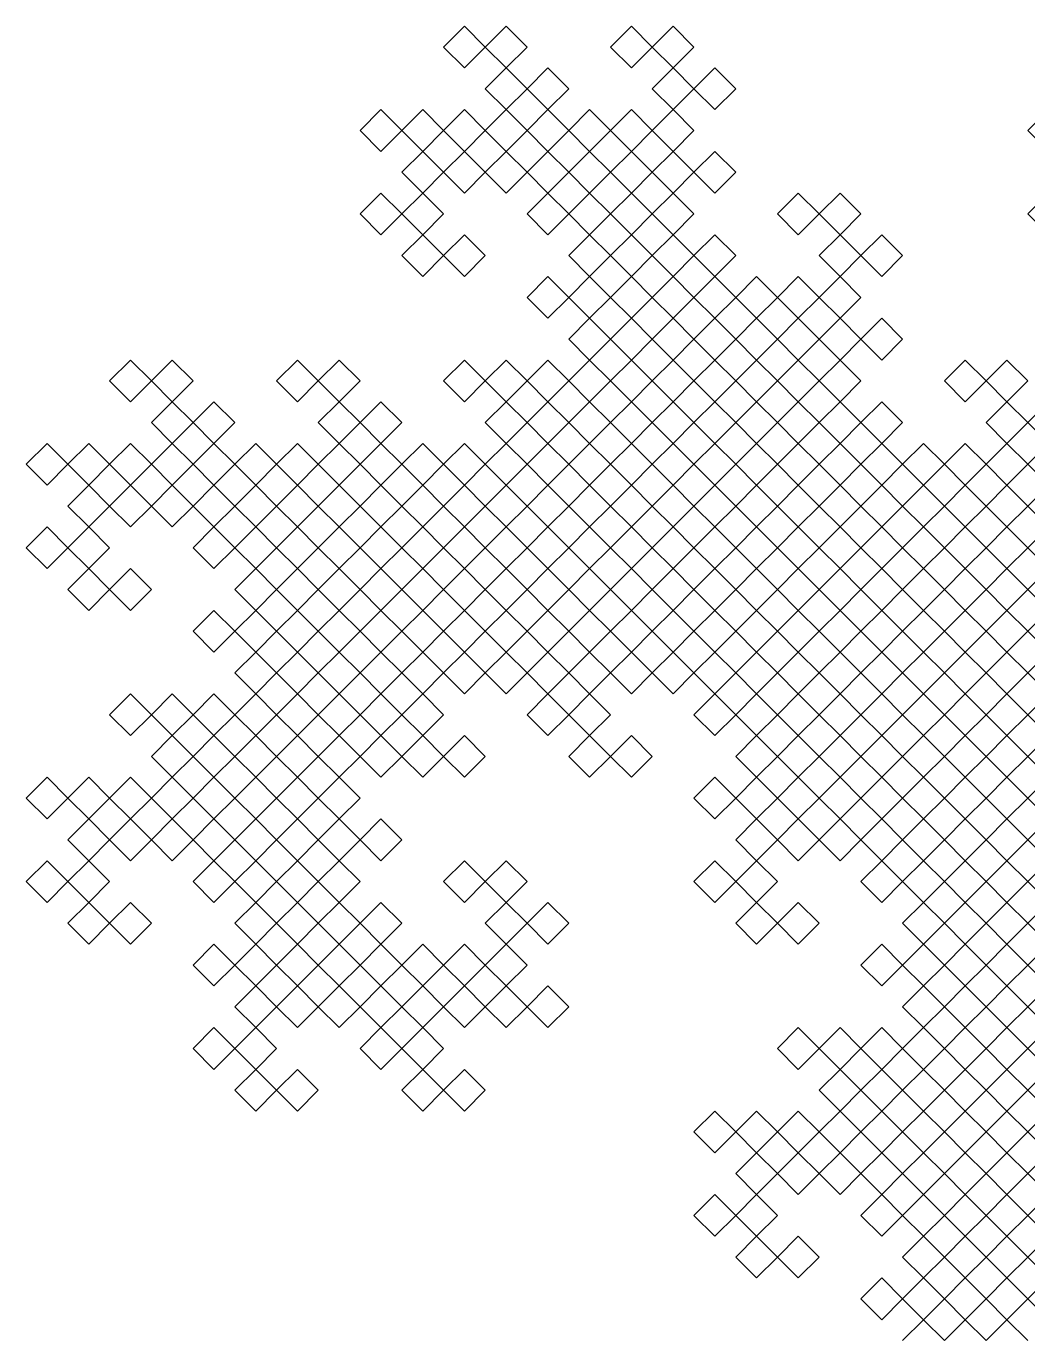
# Model space of a CAD drawing. Header units: metres. Extents: x -0.66 to 2.33, y -0.66 to 1.33.
# Drawn here: x 0.8359 to 1.2109, y 0.8381 to 1.3281 of the extents above; entities that cross this region are included whole.
import ezdxf

# ---------------------------------------------------------------- set-up
doc = ezdxf.new("R2010")
doc.units = ezdxf.units.M

msp = doc.modelspace()

# ---------------------------------------------------------------- linework, layer by layer
at = {"color": 6}
for points in [[(1.21875, 0.95312), (1.21094, 0.96094), (1.20312, 0.95312), (1.19531, 0.96094), (1.20312, 0.96875), (1.19531, 0.97656), (1.1875, 0.96875), (1.19531, 0.96094), (1.1875, 0.95312), (1.17969, 0.96094), (1.17188, 0.95312), (1.17969, 0.94531), (1.17188, 0.9375), (1.17969, 0.92969), (1.1875, 0.9375), (1.19531, 0.92969), (1.1875, 0.92188), (1.17969, 0.92969), (1.17188, 0.92188), (1.16406, 0.92969), (1.17188, 0.9375), (1.16406, 0.94531), (1.15625, 0.9375), (1.14844, 0.94531), (1.15625, 0.95312), (1.16406, 0.94531), (1.17188, 0.95312), (1.16406, 0.96094), (1.17188, 0.96875), (1.16406, 0.97656), (1.15625, 0.96875), (1.14844, 0.97656), (1.15625, 0.98438), (1.16406, 0.97656), (1.17188, 0.98438), (1.17969, 0.97656), (1.17188, 0.96875), (1.17969, 0.96094), (1.1875, 0.96875), (1.17969, 0.97656), (1.1875, 0.98438), (1.19531, 0.97656), (1.20312, 0.98438), (1.19531, 0.99219), (1.20312, 1), (1.19531, 1.00781), (1.1875, 1), (1.19531, 0.99219), (1.1875, 0.98438), (1.17969, 0.99219), (1.17188, 0.98438), (1.16406, 0.99219), (1.17188, 1), (1.16406, 1.00781), (1.15625, 1), (1.14844, 1.00781), (1.15625, 1.01562), (1.16406, 1.00781), (1.17188, 1.01562), (1.16406, 1.02344), (1.17188, 1.03125), (1.16406, 1.03906), (1.15625, 1.03125), (1.16406, 1.02344), (1.15625, 1.01562), (1.14844, 1.02344), (1.14062, 1.01562), (1.13281, 1.02344), (1.14062, 1.03125), (1.13281, 1.03906), (1.125, 1.03125), (1.13281, 1.02344), (1.125, 1.01562), (1.11719, 1.02344), (1.10938, 1.01562), (1.11719, 1.00781), (1.10938, 1), (1.11719, 0.99219), (1.125, 1), (1.13281, 0.99219), (1.125, 0.98438), (1.11719, 0.99219), (1.10938, 0.98438), (1.10156, 0.99219), (1.10938, 1), (1.10156, 1.00781), (1.09375, 1), (1.08594, 1.00781), (1.09375, 1.01562), (1.10156, 1.00781), (1.10938, 1.01562), (1.10156, 1.02344), (1.10938, 1.03125), (1.10156, 1.03906), (1.09375, 1.03125), (1.08594, 1.03906), (1.09375, 1.04688), (1.10156, 1.03906), (1.10938, 1.04688), (1.11719, 1.03906), (1.10938, 1.03125), (1.11719, 1.02344), (1.125, 1.03125), (1.11719, 1.03906), (1.125, 1.04688), (1.13281, 1.03906), (1.14062, 1.04688), (1.13281, 1.05469), (1.14062, 1.0625), (1.13281, 1.07031), (1.125, 1.0625), (1.11719, 1.07031), (1.125, 1.07812), (1.13281, 1.07031), (1.14062, 1.07812), (1.14844, 1.07031), (1.14062, 1.0625), (1.14844, 1.05469), (1.15625, 1.0625), (1.16406, 1.05469), (1.15625, 1.04688), (1.14844, 1.05469), (1.14062, 1.04688), (1.14844, 1.03906), (1.14062, 1.03125), (1.14844, 1.02344), (1.15625, 1.03125), (1.14844, 1.03906), (1.15625, 1.04688), (1.16406, 1.03906), (1.17188, 1.04688), (1.17969, 1.03906), (1.17188, 1.03125), (1.17969, 1.02344), (1.1875, 1.03125), (1.17969, 1.03906), (1.1875, 1.04688), (1.19531, 1.03906), (1.20312, 1.04688), (1.19531, 1.05469), (1.20312, 1.0625), (1.19531, 1.07031), (1.1875, 1.0625), (1.19531, 1.05469), (1.1875, 1.04688), (1.17969, 1.05469), (1.17188, 1.04688), (1.16406, 1.05469), (1.17188, 1.0625), (1.16406, 1.07031), (1.15625, 1.0625), (1.14844, 1.07031), (1.15625, 1.07812), (1.16406, 1.07031), (1.17188, 1.07812), (1.16406, 1.08594), (1.17188, 1.09375), (1.16406, 1.10156), (1.15625, 1.09375), (1.14844, 1.10156), (1.15625, 1.10938), (1.16406, 1.10156), (1.17188, 1.10938), (1.17969, 1.10156), (1.17188, 1.09375), (1.17969, 1.08594), (1.1875, 1.09375), (1.17969, 1.10156), (1.1875, 1.10938), (1.19531, 1.10156), (1.20312, 1.10938), (1.19531, 1.11719), (1.20312, 1.125), (1.19531, 1.13281), (1.1875, 1.125), (1.19531, 1.11719), (1.1875, 1.10938), (1.17969, 1.11719), (1.17188, 1.10938), (1.16406, 1.11719), (1.17188, 1.125), (1.16406, 1.13281), (1.15625, 1.125), (1.14844, 1.13281), (1.15625, 1.14062), (1.16406, 1.13281), (1.17188, 1.14062), (1.16406, 1.14844), (1.17188, 1.15625), (1.16406, 1.16406), (1.15625, 1.15625), (1.16406, 1.14844), (1.15625, 1.14062), (1.14844, 1.14844), (1.14062, 1.14062), (1.13281, 1.14844), (1.14062, 1.15625), (1.13281, 1.16406), (1.125, 1.15625), (1.13281, 1.14844), (1.125, 1.14062), (1.11719, 1.14844), (1.10938, 1.14062), (1.11719, 1.13281), (1.10938, 1.125), (1.11719, 1.11719), (1.125, 1.125), (1.11719, 1.13281), (1.125, 1.14062), (1.13281, 1.13281), (1.14062, 1.14062), (1.14844, 1.13281), (1.14062, 1.125), (1.14844, 1.11719), (1.15625, 1.125), (1.16406, 1.11719), (1.15625, 1.10938), (1.14844, 1.11719), (1.14062, 1.10938), (1.14844, 1.10156), (1.14062, 1.09375), (1.14844, 1.08594), (1.15625, 1.09375), (1.16406, 1.08594), (1.15625, 1.07812), (1.14844, 1.08594), (1.14062, 1.07812), (1.13281, 1.08594), (1.14062, 1.09375), (1.13281, 1.10156), (1.125, 1.09375), (1.13281, 1.08594), (1.125, 1.07812), (1.11719, 1.08594), (1.10938, 1.07812), (1.11719, 1.07031), (1.10938, 1.0625), (1.11719, 1.05469), (1.125, 1.0625), (1.13281, 1.05469), (1.125, 1.04688), (1.11719, 1.05469), (1.10938, 1.04688), (1.10156, 1.05469), (1.10938, 1.0625), (1.10156, 1.07031), (1.09375, 1.0625), (1.08594, 1.07031), (1.09375, 1.07812), (1.10156, 1.07031), (1.10938, 1.07812), (1.10156, 1.08594), (1.10938, 1.09375), (1.10156, 1.10156), (1.09375, 1.09375), (1.10156, 1.08594), (1.09375, 1.07812), (1.08594, 1.08594), (1.07812, 1.07812), (1.07031, 1.08594), (1.07812, 1.09375), (1.07031, 1.10156), (1.0625, 1.09375), (1.07031, 1.08594), (1.0625, 1.07812), (1.05469, 1.08594), (1.04688, 1.07812), (1.05469, 1.07031), (1.04688, 1.0625), (1.05469, 1.05469), (1.0625, 1.0625), (1.07031, 1.05469), (1.0625, 1.04688), (1.05469, 1.05469), (1.04688, 1.04688), (1.03906, 1.05469), (1.04688, 1.0625), (1.03906, 1.07031), (1.03125, 1.0625), (1.02344, 1.07031), (1.03125, 1.07812), (1.03906, 1.07031), (1.04688, 1.07812), (1.03906, 1.08594), (1.04688, 1.09375), (1.03906, 1.10156), (1.03125, 1.09375), (1.02344, 1.10156), (1.03125, 1.10938), (1.03906, 1.10156), (1.04688, 1.10938), (1.05469, 1.10156), (1.04688, 1.09375), (1.05469, 1.08594), (1.0625, 1.09375), (1.05469, 1.10156), (1.0625, 1.10938), (1.07031, 1.10156), (1.07812, 1.10938), (1.07031, 1.11719), (1.07812, 1.125), (1.07031, 1.13281), (1.0625, 1.125), (1.07031, 1.11719), (1.0625, 1.10938), (1.05469, 1.11719), (1.04688, 1.10938), (1.03906, 1.11719), (1.04688, 1.125), (1.03906, 1.13281), (1.03125, 1.125), (1.02344, 1.13281), (1.03125, 1.14062), (1.03906, 1.13281), (1.04688, 1.14062), (1.03906, 1.14844), (1.04688, 1.15625), (1.03906, 1.16406), (1.03125, 1.15625), (1.03906, 1.14844), (1.03125, 1.14062), (1.02344, 1.14844), (1.01562, 1.14062), (1.00781, 1.14844), (1.01562, 1.15625), (1.00781, 1.16406), (1, 1.15625), (1.00781, 1.14844), (1, 1.14062), (0.99219, 1.14844), (0.98438, 1.14062), (0.99219, 1.13281), (0.98438, 1.125), (0.99219, 1.11719), (1, 1.125), (0.99219, 1.13281), (1, 1.14062), (1.00781, 1.13281), (1.01562, 1.14062), (1.02344, 1.13281), (1.01562, 1.125), (1.02344, 1.11719), (1.03125, 1.125), (1.03906, 1.11719), (1.03125, 1.10938), (1.02344, 1.11719), (1.01562, 1.10938), (1.02344, 1.10156), (1.01562, 1.09375), (1.02344, 1.08594), (1.03125, 1.09375), (1.03906, 1.08594), (1.03125, 1.07812), (1.02344, 1.08594), (1.01562, 1.07812), (1.00781, 1.08594), (1.01562, 1.09375), (1.00781, 1.10156), (1, 1.09375), (1.00781, 1.08594), (1, 1.07812), (0.99219, 1.08594), (0.98438, 1.07812), (0.99219, 1.07031), (0.98438, 1.0625), (0.99219, 1.05469), (1, 1.0625), (1.00781, 1.05469), (1, 1.04688), (0.99219, 1.05469), (0.98438, 1.04688), (0.97656, 1.05469), (0.98438, 1.0625), (0.97656, 1.07031), (0.96875, 1.0625), (0.96094, 1.07031), (0.96875, 1.07812), (0.97656, 1.07031), (0.98438, 1.07812), (0.97656, 1.08594), (0.98438, 1.09375), (0.97656, 1.10156), (0.96875, 1.09375), (0.97656, 1.08594), (0.96875, 1.07812), (0.96094, 1.08594), (0.95312, 1.07812), (0.94531, 1.08594), (0.95312, 1.09375), (0.94531, 1.10156), (0.9375, 1.09375), (0.94531, 1.08594), (0.9375, 1.07812), (0.92969, 1.08594), (0.92188, 1.07812), (0.92969, 1.07031), (0.92188, 1.0625), (0.92969, 1.05469), (0.9375, 1.0625), (0.92969, 1.07031), (0.9375, 1.07812), (0.94531, 1.07031), (0.95312, 1.07812), (0.96094, 1.07031), (0.95312, 1.0625), (0.96094, 1.05469), (0.96875, 1.0625), (0.97656, 1.05469), (0.96875, 1.04688), (0.96094, 1.05469), (0.95312, 1.04688), (0.96094, 1.03906), (0.95312, 1.03125), (0.96094, 1.02344), (0.96875, 1.03125), (0.97656, 1.02344), (0.96875, 1.01562), (0.96094, 1.02344), (0.95312, 1.01562), (0.94531, 1.02344), (0.95312, 1.03125), (0.94531, 1.03906), (0.9375, 1.03125), (0.94531, 1.02344), (0.9375, 1.01562), (0.92969, 1.02344), (0.92188, 1.01562), (0.92969, 1.00781), (0.92188, 1), (0.92969, 0.99219), (0.9375, 1), (0.92969, 1.00781), (0.9375, 1.01562), (0.94531, 1.00781), (0.95312, 1.01562), (0.96094, 1.00781), (0.95312, 1), (0.96094, 0.99219), (0.96875, 1), (0.97656, 0.99219), (0.96875, 0.98438), (0.96094, 0.99219), (0.95312, 0.98438), (0.96094, 0.97656), (0.95312, 0.96875), (0.96094, 0.96094), (0.96875, 0.96875), (0.96094, 0.97656), (0.96875, 0.98438), (0.97656, 0.97656), (0.98438, 0.98438), (0.99219, 0.97656), (0.98438, 0.96875), (0.99219, 0.96094), (1, 0.96875), (0.99219, 0.97656), (1, 0.98438), (1.00781, 0.97656), (1.01562, 0.98438), (1.00781, 0.99219), (1.01562, 1), (1.00781, 1.00781), (1, 1), (0.99219, 1.00781), (1, 1.01562), (1.00781, 1.00781), (1.01562, 1.01562), (1.02344, 1.00781), (1.01562, 1), (1.02344, 0.99219), (1.03125, 1), (1.03906, 0.99219), (1.03125, 0.98438), (1.02344, 0.99219), (1.01562, 0.98438), (1.02344, 0.97656), (1.01562, 0.96875), (1.02344, 0.96094), (1.03125, 0.96875), (1.03906, 0.96094), (1.03125, 0.95312), (1.02344, 0.96094), (1.01562, 0.95312), (1.00781, 0.96094), (1.01562, 0.96875), (1.00781, 0.97656), (1, 0.96875), (1.00781, 0.96094), (1, 0.95312), (0.99219, 0.96094), (0.98438, 0.95312), (0.99219, 0.94531), (0.98438, 0.9375), (0.99219, 0.92969), (1, 0.9375), (1.00781, 0.92969), (1, 0.92188), (0.99219, 0.92969), (0.98438, 0.92188), (0.97656, 0.92969), (0.98438, 0.9375), (0.97656, 0.94531), (0.96875, 0.9375), (0.96094, 0.94531), (0.96875, 0.95312), (0.97656, 0.94531), (0.98438, 0.95312), (0.97656, 0.96094), (0.98438, 0.96875), (0.97656, 0.97656), (0.96875, 0.96875), (0.97656, 0.96094), (0.96875, 0.95312), (0.96094, 0.96094), (0.95312, 0.95312), (0.94531, 0.96094), (0.95312, 0.96875), (0.94531, 0.97656), (0.9375, 0.96875), (0.94531, 0.96094), (0.9375, 0.95312), (0.92969, 0.96094), (0.92188, 0.95312), (0.92969, 0.94531), (0.92188, 0.9375), (0.92969, 0.92969), (0.9375, 0.9375), (0.94531, 0.92969), (0.9375, 0.92188), (0.92969, 0.92969), (0.92188, 0.92188), (0.91406, 0.92969), (0.92188, 0.9375), (0.91406, 0.94531), (0.90625, 0.9375), (0.89844, 0.94531), (0.90625, 0.95312), (0.91406, 0.94531), (0.92188, 0.95312), (0.91406, 0.96094), (0.92188, 0.96875), (0.91406, 0.97656), (0.90625, 0.96875), (0.89844, 0.97656), (0.90625, 0.98438), (0.91406, 0.97656), (0.92188, 0.98438), (0.92969, 0.97656), (0.92188, 0.96875), (0.92969, 0.96094), (0.9375, 0.96875), (0.92969, 0.97656), (0.9375, 0.98438), (0.94531, 0.97656), (0.95312, 0.98438), (0.94531, 0.99219), (0.95312, 1), (0.94531, 1.00781), (0.9375, 1), (0.94531, 0.99219), (0.9375, 0.98438), (0.92969, 0.99219), (0.92188, 0.98438), (0.91406, 0.99219), (0.92188, 1), (0.91406, 1.00781), (0.90625, 1), (0.89844, 1.00781), (0.90625, 1.01562), (0.91406, 1.00781), (0.92188, 1.01562), (0.91406, 1.02344), (0.92188, 1.03125), (0.91406, 1.03906), (0.90625, 1.03125), (0.91406, 1.02344), (0.90625, 1.01562), (0.89844, 1.02344), (0.89062, 1.01562), (0.88281, 1.02344), (0.89062, 1.03125), (0.88281, 1.03906), (0.875, 1.03125), (0.88281, 1.02344), (0.875, 1.01562), (0.86719, 1.02344), (0.85938, 1.01562), (0.86719, 1.00781), (0.85938, 1), (0.86719, 0.99219), (0.875, 1), (0.88281, 0.99219), (0.875, 0.98438), (0.86719, 0.99219), (0.85938, 0.98438), (0.85156, 0.99219), (0.85938, 1), (0.85156, 1.00781), (0.84375, 1), (0.83594, 1.00781), (0.84375, 1.01562), (0.85156, 1.00781), (0.85938, 1.01562), (0.85156, 1.02344), (0.85938, 1.03125), (0.85156, 1.03906), (0.84375, 1.03125), (0.83594, 1.03906), (0.84375, 1.04688), (0.85156, 1.03906), (0.85938, 1.04688), (0.86719, 1.03906), (0.85938, 1.03125), (0.86719, 1.02344), (0.875, 1.03125), (0.86719, 1.03906), (0.875, 1.04688), (0.88281, 1.03906), (0.89062, 1.04688), (0.88281, 1.05469), (0.89062, 1.0625), (0.88281, 1.07031), (0.875, 1.0625), (0.86719, 1.07031), (0.875, 1.07812), (0.88281, 1.07031), (0.89062, 1.07812), (0.89844, 1.07031), (0.89062, 1.0625), (0.89844, 1.05469), (0.90625, 1.0625), (0.91406, 1.05469), (0.90625, 1.04688), (0.89844, 1.05469), (0.89062, 1.04688), (0.89844, 1.03906), (0.89062, 1.03125), (0.89844, 1.02344), (0.90625, 1.03125), (0.89844, 1.03906), (0.90625, 1.04688), (0.91406, 1.03906), (0.92188, 1.04688), (0.92969, 1.03906), (0.92188, 1.03125), (0.92969, 1.02344), (0.9375, 1.03125), (0.92969, 1.03906), (0.9375, 1.04688), (0.94531, 1.03906), (0.95312, 1.04688), (0.94531, 1.05469), (0.95312, 1.0625), (0.94531, 1.07031), (0.9375, 1.0625), (0.94531, 1.05469), (0.9375, 1.04688), (0.92969, 1.05469), (0.92188, 1.04688), (0.91406, 1.05469), (0.92188, 1.0625), (0.91406, 1.07031), (0.90625, 1.0625), (0.89844, 1.07031), (0.90625, 1.07812), (0.91406, 1.07031), (0.92188, 1.07812), (0.91406, 1.08594), (0.92188, 1.09375), (0.91406, 1.10156), (0.90625, 1.09375), (0.89844, 1.10156), (0.90625, 1.10938), (0.91406, 1.10156), (0.92188, 1.10938), (0.92969, 1.10156), (0.92188, 1.09375), (0.92969, 1.08594), (0.9375, 1.09375), (0.92969, 1.10156), (0.9375, 1.10938), (0.94531, 1.10156), (0.95312, 1.10938), (0.94531, 1.11719), (0.95312, 1.125), (0.94531, 1.13281), (0.9375, 1.125), (0.94531, 1.11719), (0.9375, 1.10938), (0.92969, 1.11719), (0.92188, 1.10938), (0.91406, 1.11719), (0.92188, 1.125), (0.91406, 1.13281), (0.90625, 1.125), (0.89844, 1.13281), (0.90625, 1.14062), (0.91406, 1.13281), (0.92188, 1.14062), (0.91406, 1.14844), (0.92188, 1.15625), (0.91406, 1.16406), (0.90625, 1.15625), (0.91406, 1.14844), (0.90625, 1.14062), (0.89844, 1.14844), (0.89062, 1.14062), (0.88281, 1.14844), (0.89062, 1.15625), (0.88281, 1.16406), (0.875, 1.15625), (0.88281, 1.14844), (0.875, 1.14062), (0.86719, 1.14844), (0.85938, 1.14062), (0.86719, 1.13281), (0.85938, 1.125), (0.86719, 1.11719), (0.875, 1.125), (0.88281, 1.11719), (0.875, 1.10938), (0.86719, 1.11719), (0.85938, 1.10938), (0.85156, 1.11719), (0.85938, 1.125), (0.85156, 1.13281), (0.84375, 1.125), (0.83594, 1.13281), (0.84375, 1.14062), (0.85156, 1.13281), (0.85938, 1.14062), (0.85156, 1.14844), (0.85938, 1.15625), (0.85156, 1.16406), (0.84375, 1.15625), (0.83594, 1.16406), (0.84375, 1.17188), (0.85156, 1.16406), (0.85938, 1.17188), (0.86719, 1.16406), (0.85938, 1.15625), (0.86719, 1.14844), (0.875, 1.15625), (0.86719, 1.16406), (0.875, 1.17188), (0.88281, 1.16406), (0.89062, 1.17188), (0.88281, 1.17969), (0.89062, 1.1875), (0.88281, 1.19531), (0.875, 1.1875), (0.86719, 1.19531), (0.875, 1.20312), (0.88281, 1.19531), (0.89062, 1.20312), (0.89844, 1.19531), (0.89062, 1.1875), (0.89844, 1.17969), (0.90625, 1.1875), (0.91406, 1.17969), (0.90625, 1.17188), (0.89844, 1.17969), (0.89062, 1.17188), (0.89844, 1.16406), (0.89062, 1.15625), (0.89844, 1.14844), (0.90625, 1.15625), (0.89844, 1.16406), (0.90625, 1.17188), (0.91406, 1.16406), (0.92188, 1.17188), (0.92969, 1.16406), (0.92188, 1.15625), (0.92969, 1.14844), (0.9375, 1.15625), (0.92969, 1.16406), (0.9375, 1.17188), (0.94531, 1.16406), (0.95312, 1.17188), (0.94531, 1.17969), (0.95312, 1.1875), (0.94531, 1.19531), (0.9375, 1.1875), (0.92969, 1.19531), (0.9375, 1.20312), (0.94531, 1.19531), (0.95312, 1.20312), (0.96094, 1.19531), (0.95312, 1.1875), (0.96094, 1.17969), (0.96875, 1.1875), (0.97656, 1.17969), (0.96875, 1.17188), (0.96094, 1.17969), (0.95312, 1.17188), (0.96094, 1.16406), (0.95312, 1.15625), (0.96094, 1.14844), (0.96875, 1.15625), (0.97656, 1.14844), (0.96875, 1.14062), (0.96094, 1.14844), (0.95312, 1.14062), (0.94531, 1.14844), (0.95312, 1.15625), (0.94531, 1.16406), (0.9375, 1.15625), (0.94531, 1.14844), (0.9375, 1.14062), (0.92969, 1.14844), (0.92188, 1.14062), (0.92969, 1.13281), (0.92188, 1.125), (0.92969, 1.11719), (0.9375, 1.125), (0.92969, 1.13281), (0.9375, 1.14062), (0.94531, 1.13281), (0.95312, 1.14062), (0.96094, 1.13281), (0.95312, 1.125), (0.96094, 1.11719), (0.96875, 1.125), (0.97656, 1.11719), (0.96875, 1.10938), (0.96094, 1.11719), (0.95312, 1.10938), (0.96094, 1.10156), (0.95312, 1.09375), (0.96094, 1.08594), (0.96875, 1.09375), (0.96094, 1.10156), (0.96875, 1.10938), (0.97656, 1.10156), (0.98438, 1.10938), (0.99219, 1.10156), (0.98438, 1.09375), (0.99219, 1.08594), (1, 1.09375), (0.99219, 1.10156), (1, 1.10938), (1.00781, 1.10156), (1.01562, 1.10938), (1.00781, 1.11719), (1.01562, 1.125), (1.00781, 1.13281), (1, 1.125), (1.00781, 1.11719), (1, 1.10938), (0.99219, 1.11719), (0.98438, 1.10938), (0.97656, 1.11719), (0.98438, 1.125), (0.97656, 1.13281), (0.96875, 1.125), (0.96094, 1.13281), (0.96875, 1.14062), (0.97656, 1.13281), (0.98438, 1.14062), (0.97656, 1.14844), (0.98438, 1.15625), (0.97656, 1.16406), (0.96875, 1.15625), (0.96094, 1.16406), (0.96875, 1.17188), (0.97656, 1.16406), (0.98438, 1.17188), (0.99219, 1.16406), (0.98438, 1.15625), (0.99219, 1.14844), (1, 1.15625), (0.99219, 1.16406), (1, 1.17188), (1.00781, 1.16406), (1.01562, 1.17188), (1.00781, 1.17969), (1.01562, 1.1875), (1.00781, 1.19531), (1, 1.1875), (0.99219, 1.19531), (1, 1.20312), (1.00781, 1.19531), (1.01562, 1.20312), (1.02344, 1.19531), (1.01562, 1.1875), (1.02344, 1.17969), (1.03125, 1.1875), (1.03906, 1.17969), (1.03125, 1.17188), (1.02344, 1.17969), (1.01562, 1.17188), (1.02344, 1.16406), (1.01562, 1.15625), (1.02344, 1.14844), (1.03125, 1.15625), (1.02344, 1.16406), (1.03125, 1.17188), (1.03906, 1.16406), (1.04688, 1.17188), (1.05469, 1.16406), (1.04688, 1.15625), (1.05469, 1.14844), (1.0625, 1.15625), (1.05469, 1.16406), (1.0625, 1.17188), (1.07031, 1.16406), (1.07812, 1.17188), (1.07031, 1.17969), (1.07812, 1.1875), (1.07031, 1.19531), (1.0625, 1.1875), (1.07031, 1.17969), (1.0625, 1.17188), (1.05469, 1.17969), (1.04688, 1.17188), (1.03906, 1.17969), (1.04688, 1.1875), (1.03906, 1.19531), (1.03125, 1.1875), (1.02344, 1.19531), (1.03125, 1.20312), (1.03906, 1.19531), (1.04688, 1.20312), (1.03906, 1.21094), (1.04688, 1.21875), (1.03906, 1.22656), (1.03125, 1.21875), (1.02344, 1.22656), (1.03125, 1.23438), (1.03906, 1.22656), (1.04688, 1.23438), (1.05469, 1.22656), (1.04688, 1.21875), (1.05469, 1.21094), (1.0625, 1.21875), (1.05469, 1.22656), (1.0625, 1.23438), (1.07031, 1.22656), (1.07812, 1.23438), (1.07031, 1.24219), (1.07812, 1.25), (1.07031, 1.25781), (1.0625, 1.25), (1.07031, 1.24219), (1.0625, 1.23438), (1.05469, 1.24219), (1.04688, 1.23438), (1.03906, 1.24219), (1.04688, 1.25), (1.03906, 1.25781), (1.03125, 1.25), (1.02344, 1.25781), (1.03125, 1.26562), (1.03906, 1.25781), (1.04688, 1.26562), (1.03906, 1.27344), (1.04688, 1.28125), (1.03906, 1.28906), (1.03125, 1.28125), (1.03906, 1.27344), (1.03125, 1.26562), (1.02344, 1.27344), (1.01562, 1.26562), (1.00781, 1.27344), (1.01562, 1.28125), (1.00781, 1.28906), (1, 1.28125), (1.00781, 1.27344), (1, 1.26562), (0.99219, 1.27344), (0.98438, 1.26562), (0.99219, 1.25781), (0.98438, 1.25), (0.99219, 1.24219), (1, 1.25), (1.00781, 1.24219), (1, 1.23438), (0.99219, 1.24219), (0.98438, 1.23438), (0.97656, 1.24219), (0.98438, 1.25), (0.97656, 1.25781), (0.96875, 1.25), (0.96094, 1.25781), (0.96875, 1.26562), (0.97656, 1.25781), (0.98438, 1.26562), (0.97656, 1.27344), (0.98438, 1.28125), (0.97656, 1.28906), (0.96875, 1.28125), (0.96094, 1.28906), (0.96875, 1.29688), (0.97656, 1.28906), (0.98438, 1.29688), (0.99219, 1.28906), (0.98438, 1.28125), (0.99219, 1.27344), (1, 1.28125), (0.99219, 1.28906), (1, 1.29688), (1.00781, 1.28906), (1.01562, 1.29688), (1.00781, 1.30469), (1.01562, 1.3125), (1.00781, 1.32031), (1, 1.3125), (0.99219, 1.32031), (1, 1.32812), (1.00781, 1.32031), (1.01562, 1.32812), (1.02344, 1.32031), (1.01562, 1.3125), (1.02344, 1.30469), (1.03125, 1.3125), (1.03906, 1.30469), (1.03125, 1.29688), (1.02344, 1.30469), (1.01562, 1.29688), (1.02344, 1.28906), (1.01562, 1.28125), (1.02344, 1.27344), (1.03125, 1.28125), (1.02344, 1.28906), (1.03125, 1.29688), (1.03906, 1.28906), (1.04688, 1.29688), (1.05469, 1.28906), (1.04688, 1.28125), (1.05469, 1.27344), (1.0625, 1.28125), (1.05469, 1.28906), (1.0625, 1.29688), (1.07031, 1.28906), (1.07812, 1.29688), (1.07031, 1.30469), (1.07812, 1.3125), (1.07031, 1.32031), (1.0625, 1.3125), (1.05469, 1.32031), (1.0625, 1.32812), (1.07031, 1.32031), (1.07812, 1.32812), (1.08594, 1.32031), (1.07812, 1.3125), (1.08594, 1.30469), (1.09375, 1.3125), (1.10156, 1.30469), (1.09375, 1.29688), (1.08594, 1.30469), (1.07812, 1.29688), (1.08594, 1.28906), (1.07812, 1.28125), (1.08594, 1.27344), (1.09375, 1.28125), (1.10156, 1.27344), (1.09375, 1.26562), (1.08594, 1.27344), (1.07812, 1.26562), (1.07031, 1.27344), (1.07812, 1.28125), (1.07031, 1.28906), (1.0625, 1.28125), (1.07031, 1.27344), (1.0625, 1.26562), (1.05469, 1.27344), (1.04688, 1.26562), (1.05469, 1.25781), (1.04688, 1.25), (1.05469, 1.24219), (1.0625, 1.25), (1.05469, 1.25781), (1.0625, 1.26562), (1.07031, 1.25781), (1.07812, 1.26562), (1.08594, 1.25781), (1.07812, 1.25), (1.08594, 1.24219), (1.09375, 1.25), (1.10156, 1.24219), (1.09375, 1.23438), (1.08594, 1.24219), (1.07812, 1.23438), (1.08594, 1.22656), (1.07812, 1.21875), (1.08594, 1.21094), (1.09375, 1.21875), (1.08594, 1.22656), (1.09375, 1.23438), (1.10156, 1.22656), (1.10938, 1.23438), (1.11719, 1.22656), (1.10938, 1.21875), (1.11719, 1.21094), (1.125, 1.21875), (1.11719, 1.22656), (1.125, 1.23438), (1.13281, 1.22656), (1.14062, 1.23438), (1.13281, 1.24219), (1.14062, 1.25), (1.13281, 1.25781), (1.125, 1.25), (1.11719, 1.25781), (1.125, 1.26562), (1.13281, 1.25781), (1.14062, 1.26562), (1.14844, 1.25781), (1.14062, 1.25), (1.14844, 1.24219), (1.15625, 1.25), (1.16406, 1.24219), (1.15625, 1.23438), (1.14844, 1.24219), (1.14062, 1.23438), (1.14844, 1.22656), (1.14062, 1.21875), (1.14844, 1.21094), (1.15625, 1.21875), (1.16406, 1.21094), (1.15625, 1.20312), (1.14844, 1.21094), (1.14062, 1.20312), (1.13281, 1.21094), (1.14062, 1.21875), (1.13281, 1.22656), (1.125, 1.21875), (1.13281, 1.21094), (1.125, 1.20312), (1.11719, 1.21094), (1.10938, 1.20312), (1.11719, 1.19531), (1.10938, 1.1875), (1.11719, 1.17969), (1.125, 1.1875), (1.13281, 1.17969), (1.125, 1.17188), (1.11719, 1.17969), (1.10938, 1.17188), (1.10156, 1.17969), (1.10938, 1.1875), (1.10156, 1.19531), (1.09375, 1.1875), (1.08594, 1.19531), (1.09375, 1.20312), (1.10156, 1.19531), (1.10938, 1.20312), (1.10156, 1.21094), (1.10938, 1.21875), (1.10156, 1.22656), (1.09375, 1.21875), (1.10156, 1.21094), (1.09375, 1.20312), (1.08594, 1.21094), (1.07812, 1.20312), (1.07031, 1.21094), (1.07812, 1.21875), (1.07031, 1.22656), (1.0625, 1.21875), (1.07031, 1.21094), (1.0625, 1.20312), (1.05469, 1.21094), (1.04688, 1.20312), (1.05469, 1.19531), (1.04688, 1.1875), (1.05469, 1.17969), (1.0625, 1.1875), (1.05469, 1.19531), (1.0625, 1.20312), (1.07031, 1.19531), (1.07812, 1.20312), (1.08594, 1.19531), (1.07812, 1.1875), (1.08594, 1.17969), (1.09375, 1.1875), (1.10156, 1.17969), (1.09375, 1.17188), (1.08594, 1.17969), (1.07812, 1.17188), (1.08594, 1.16406), (1.07812, 1.15625), (1.08594, 1.14844), (1.09375, 1.15625), (1.10156, 1.14844), (1.09375, 1.14062), (1.08594, 1.14844), (1.07812, 1.14062), (1.07031, 1.14844), (1.07812, 1.15625), (1.07031, 1.16406), (1.0625, 1.15625), (1.07031, 1.14844), (1.0625, 1.14062), (1.05469, 1.14844), (1.04688, 1.14062), (1.05469, 1.13281), (1.04688, 1.125), (1.05469, 1.11719), (1.0625, 1.125), (1.05469, 1.13281), (1.0625, 1.14062), (1.07031, 1.13281), (1.07812, 1.14062), (1.08594, 1.13281), (1.07812, 1.125), (1.08594, 1.11719), (1.09375, 1.125), (1.10156, 1.11719), (1.09375, 1.10938), (1.08594, 1.11719), (1.07812, 1.10938), (1.08594, 1.10156), (1.07812, 1.09375), (1.08594, 1.08594), (1.09375, 1.09375), (1.08594, 1.10156), (1.09375, 1.10938), (1.10156, 1.10156), (1.10938, 1.10938), (1.11719, 1.10156), (1.10938, 1.09375), (1.11719, 1.08594), (1.125, 1.09375), (1.11719, 1.10156), (1.125, 1.10938), (1.13281, 1.10156), (1.14062, 1.10938), (1.13281, 1.11719), (1.14062, 1.125), (1.13281, 1.13281), (1.125, 1.125), (1.13281, 1.11719), (1.125, 1.10938), (1.11719, 1.11719), (1.10938, 1.10938), (1.10156, 1.11719), (1.10938, 1.125), (1.10156, 1.13281), (1.09375, 1.125), (1.08594, 1.13281), (1.09375, 1.14062), (1.10156, 1.13281), (1.10938, 1.14062), (1.10156, 1.14844), (1.10938, 1.15625), (1.10156, 1.16406), (1.09375, 1.15625), (1.08594, 1.16406), (1.09375, 1.17188), (1.10156, 1.16406), (1.10938, 1.17188), (1.11719, 1.16406), (1.10938, 1.15625), (1.11719, 1.14844), (1.125, 1.15625), (1.11719, 1.16406), (1.125, 1.17188), (1.13281, 1.16406), (1.14062, 1.17188), (1.13281, 1.17969), (1.14062, 1.1875), (1.13281, 1.19531), (1.125, 1.1875), (1.11719, 1.19531), (1.125, 1.20312), (1.13281, 1.19531), (1.14062, 1.20312), (1.14844, 1.19531), (1.14062, 1.1875), (1.14844, 1.17969), (1.15625, 1.1875), (1.16406, 1.17969), (1.15625, 1.17188), (1.14844, 1.17969), (1.14062, 1.17188), (1.14844, 1.16406), (1.14062, 1.15625), (1.14844, 1.14844), (1.15625, 1.15625), (1.14844, 1.16406), (1.15625, 1.17188), (1.16406, 1.16406), (1.17188, 1.17188), (1.17969, 1.16406), (1.17188, 1.15625), (1.17969, 1.14844), (1.1875, 1.15625), (1.17969, 1.16406), (1.1875, 1.17188), (1.19531, 1.16406), (1.20312, 1.17188), (1.19531, 1.17969), (1.20312, 1.1875), (1.19531, 1.19531), (1.1875, 1.1875), (1.17969, 1.19531), (1.1875, 1.20312), (1.19531, 1.19531), (1.20312, 1.20312), (1.21094, 1.19531), (1.20312, 1.1875), (1.21094, 1.17969), (1.21875, 1.1875)], [(1.21875, 1.28125), (1.21094, 1.28906), (1.21875, 1.29688)], [(1.21875, 1.25), (1.21094, 1.25781), (1.21875, 1.26562)], [(1.21875, 1.17188), (1.21094, 1.17969), (1.20312, 1.17188), (1.21094, 1.16406), (1.20312, 1.15625), (1.21094, 1.14844), (1.21875, 1.15625)], [(1.21875, 1.15625), (1.21094, 1.16406), (1.21875, 1.17188)], [(1.21875, 1.14062), (1.21094, 1.14844), (1.20312, 1.14062), (1.19531, 1.14844), (1.20312, 1.15625), (1.19531, 1.16406), (1.1875, 1.15625), (1.19531, 1.14844), (1.1875, 1.14062), (1.17969, 1.14844), (1.17188, 1.14062), (1.17969, 1.13281), (1.17188, 1.125), (1.17969, 1.11719), (1.1875, 1.125), (1.17969, 1.13281), (1.1875, 1.14062), (1.19531, 1.13281), (1.20312, 1.14062), (1.21094, 1.13281), (1.20312, 1.125), (1.21094, 1.11719), (1.21875, 1.125)], [(1.21875, 1.125), (1.21094, 1.13281), (1.21875, 1.14062)], [(1.21875, 1.10938), (1.21094, 1.11719), (1.20312, 1.10938), (1.21094, 1.10156), (1.20312, 1.09375), (1.21094, 1.08594), (1.21875, 1.09375), (1.21094, 1.10156), (1.21875, 1.10938)], [(1.21875, 1.07812), (1.21094, 1.08594), (1.20312, 1.07812), (1.19531, 1.08594), (1.20312, 1.09375), (1.19531, 1.10156), (1.1875, 1.09375), (1.19531, 1.08594), (1.1875, 1.07812), (1.17969, 1.08594), (1.17188, 1.07812), (1.17969, 1.07031), (1.17188, 1.0625), (1.17969, 1.05469), (1.1875, 1.0625), (1.17969, 1.07031), (1.1875, 1.07812), (1.19531, 1.07031), (1.20312, 1.07812), (1.21094, 1.07031), (1.20312, 1.0625), (1.21094, 1.05469), (1.21875, 1.0625)], [(1.21875, 1.0625), (1.21094, 1.07031), (1.21875, 1.07812)], [(1.21875, 1.04688), (1.21094, 1.05469), (1.20312, 1.04688), (1.21094, 1.03906), (1.20312, 1.03125), (1.21094, 1.02344), (1.21875, 1.03125)], [(1.21875, 1.03125), (1.21094, 1.03906), (1.21875, 1.04688)], [(1.21875, 1.01562), (1.21094, 1.02344), (1.20312, 1.01562), (1.19531, 1.02344), (1.20312, 1.03125), (1.19531, 1.03906), (1.1875, 1.03125), (1.19531, 1.02344), (1.1875, 1.01562), (1.17969, 1.02344), (1.17188, 1.01562), (1.17969, 1.00781), (1.17188, 1), (1.17969, 0.99219), (1.1875, 1), (1.17969, 1.00781), (1.1875, 1.01562), (1.19531, 1.00781), (1.20312, 1.01562), (1.21094, 1.00781), (1.20312, 1), (1.21094, 0.99219), (1.21875, 1)], [(1.21875, 1), (1.21094, 1.00781), (1.21875, 1.01562)], [(1.21875, 0.98438), (1.21094, 0.99219), (1.20312, 0.98438), (1.21094, 0.97656), (1.20312, 0.96875), (1.21094, 0.96094), (1.21875, 0.96875), (1.21094, 0.97656), (1.21875, 0.98438)], [(1.16406, 0.83594), (1.17188, 0.84375), (1.16406, 0.85156), (1.15625, 0.84375), (1.14844, 0.85156), (1.15625, 0.85938), (1.16406, 0.85156), (1.17188, 0.85938), (1.17969, 0.85156), (1.17188, 0.84375), (1.17969, 0.83594), (1.1875, 0.84375), (1.17969, 0.85156), (1.1875, 0.85938), (1.19531, 0.85156), (1.20312, 0.85938), (1.19531, 0.86719), (1.20312, 0.875), (1.19531, 0.88281), (1.1875, 0.875), (1.19531, 0.86719), (1.1875, 0.85938), (1.17969, 0.86719), (1.17188, 0.85938), (1.16406, 0.86719), (1.17188, 0.875), (1.16406, 0.88281), (1.15625, 0.875), (1.14844, 0.88281), (1.15625, 0.89062), (1.16406, 0.88281), (1.17188, 0.89062), (1.16406, 0.89844), (1.17188, 0.90625), (1.16406, 0.91406), (1.15625, 0.90625), (1.16406, 0.89844), (1.15625, 0.89062), (1.14844, 0.89844), (1.14062, 0.89062), (1.13281, 0.89844), (1.14062, 0.90625), (1.13281, 0.91406), (1.125, 0.90625), (1.13281, 0.89844), (1.125, 0.89062), (1.11719, 0.89844), (1.10938, 0.89062), (1.11719, 0.88281), (1.10938, 0.875), (1.11719, 0.86719), (1.125, 0.875), (1.13281, 0.86719), (1.125, 0.85938), (1.11719, 0.86719), (1.10938, 0.85938), (1.10156, 0.86719), (1.10938, 0.875), (1.10156, 0.88281), (1.09375, 0.875), (1.08594, 0.88281), (1.09375, 0.89062), (1.10156, 0.88281), (1.10938, 0.89062), (1.10156, 0.89844), (1.10938, 0.90625), (1.10156, 0.91406), (1.09375, 0.90625), (1.08594, 0.91406), (1.09375, 0.92188), (1.10156, 0.91406), (1.10938, 0.92188), (1.11719, 0.91406), (1.10938, 0.90625), (1.11719, 0.89844), (1.125, 0.90625), (1.11719, 0.91406), (1.125, 0.92188), (1.13281, 0.91406), (1.14062, 0.92188), (1.13281, 0.92969), (1.14062, 0.9375), (1.13281, 0.94531), (1.125, 0.9375), (1.11719, 0.94531), (1.125, 0.95312), (1.13281, 0.94531), (1.14062, 0.95312), (1.14844, 0.94531), (1.14062, 0.9375), (1.14844, 0.92969), (1.15625, 0.9375), (1.16406, 0.92969), (1.15625, 0.92188), (1.14844, 0.92969), (1.14062, 0.92188), (1.14844, 0.91406), (1.14062, 0.90625), (1.14844, 0.89844), (1.15625, 0.90625), (1.14844, 0.91406), (1.15625, 0.92188), (1.16406, 0.91406), (1.17188, 0.92188), (1.17969, 0.91406), (1.17188, 0.90625), (1.17969, 0.89844), (1.1875, 0.90625), (1.17969, 0.91406), (1.1875, 0.92188), (1.19531, 0.91406), (1.20312, 0.92188), (1.19531, 0.92969), (1.20312, 0.9375), (1.19531, 0.94531), (1.1875, 0.9375), (1.17969, 0.94531), (1.1875, 0.95312), (1.19531, 0.94531), (1.20312, 0.95312), (1.21094, 0.94531), (1.20312, 0.9375), (1.21094, 0.92969), (1.21875, 0.9375)], [(1.21875, 0.9375), (1.21094, 0.94531), (1.21875, 0.95312)], [(1.21875, 0.92188), (1.21094, 0.92969), (1.20312, 0.92188), (1.21094, 0.91406), (1.20312, 0.90625), (1.21094, 0.89844), (1.21875, 0.90625)], [(1.21875, 0.90625), (1.21094, 0.91406), (1.21875, 0.92188)], [(1.21875, 0.89062), (1.21094, 0.89844), (1.20312, 0.89062), (1.19531, 0.89844), (1.20312, 0.90625), (1.19531, 0.91406), (1.1875, 0.90625), (1.19531, 0.89844), (1.1875, 0.89062), (1.17969, 0.89844), (1.17188, 0.89062), (1.17969, 0.88281), (1.17188, 0.875), (1.17969, 0.86719), (1.1875, 0.875), (1.17969, 0.88281), (1.1875, 0.89062), (1.19531, 0.88281), (1.20312, 0.89062), (1.21094, 0.88281), (1.20312, 0.875), (1.21094, 0.86719), (1.21875, 0.875)], [(1.21875, 0.875), (1.21094, 0.88281), (1.21875, 0.89062)], [(1.21875, 0.85938), (1.21094, 0.86719), (1.20312, 0.85938), (1.21094, 0.85156), (1.20312, 0.84375), (1.21094, 0.83594)], [(1.21875, 0.84375), (1.21094, 0.85156), (1.21875, 0.85938)], [(1.19531, 0.83594), (1.20312, 0.84375), (1.19531, 0.85156), (1.1875, 0.84375), (1.19531, 0.83594)]]:
    msp.add_lwpolyline(points, dxfattribs=at)

doc.saveas('drawing.dxf')
